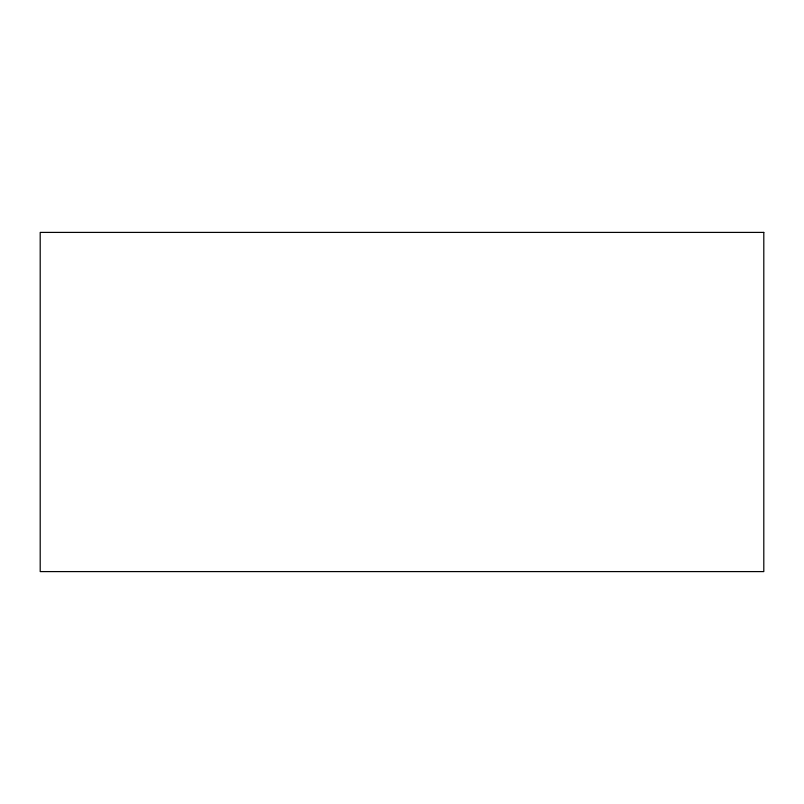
<?xml version="1.0" encoding="UTF-8"?>
<svg xmlns="http://www.w3.org/2000/svg" width="804" height="804" viewBox="0 0 804 804"><rect width="100%" height="100%" fill="white"/><g stroke="black" fill="none" stroke-linecap="round" stroke-linejoin="round"><path stroke-width="1.21" d="M763.8 232.406L40.2 232.406L40.2 571.594L763.8 571.594L763.8 232.406"/></g></svg>
